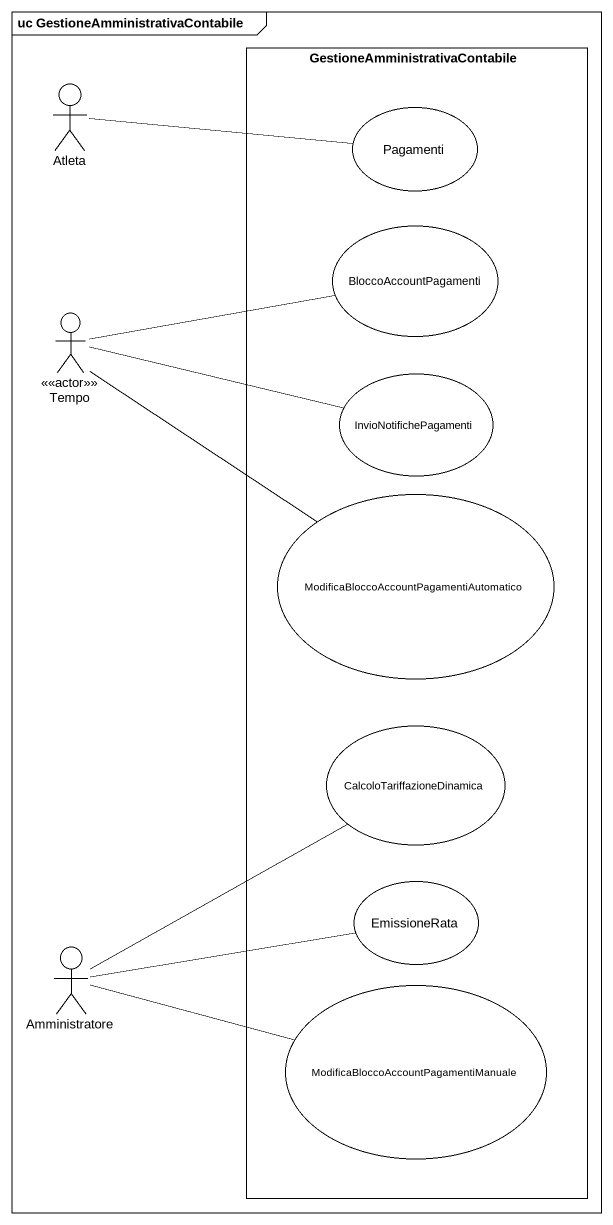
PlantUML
@startuml
mainframe uc GestioneAmministrativaContabile
rectangle "GestioneAmministrativaContabile" as GestioneAmministrativaContab {
  usecase Pagamenti
  usecase BloccoAccountPagamenti
  usecase InvioNotifichePagamenti
  usecase "ModificaBloccoAccountPagamentiAutomatico" as ModificaBloccoAccountPagamen
  usecase CalcoloTariffazioneDinamica
  usecase EmissioneRata
  usecase "ModificaBloccoAccountPagamentiManuale" as ModificaBloccoAccountPagamen_2
}
actor Atleta
actor Tempo <<actor>>
actor Amministratore
Atleta -right- Pagamenti
Tempo -right- BloccoAccountPagamenti
Tempo -right- InvioNotifichePagamenti
Tempo -- ModificaBloccoAccountPagamen
Amministratore -up- CalcoloTariffazioneDinamica
Amministratore -right- EmissioneRata
Amministratore -right- ModificaBloccoAccountPagamen_2
@enduml
